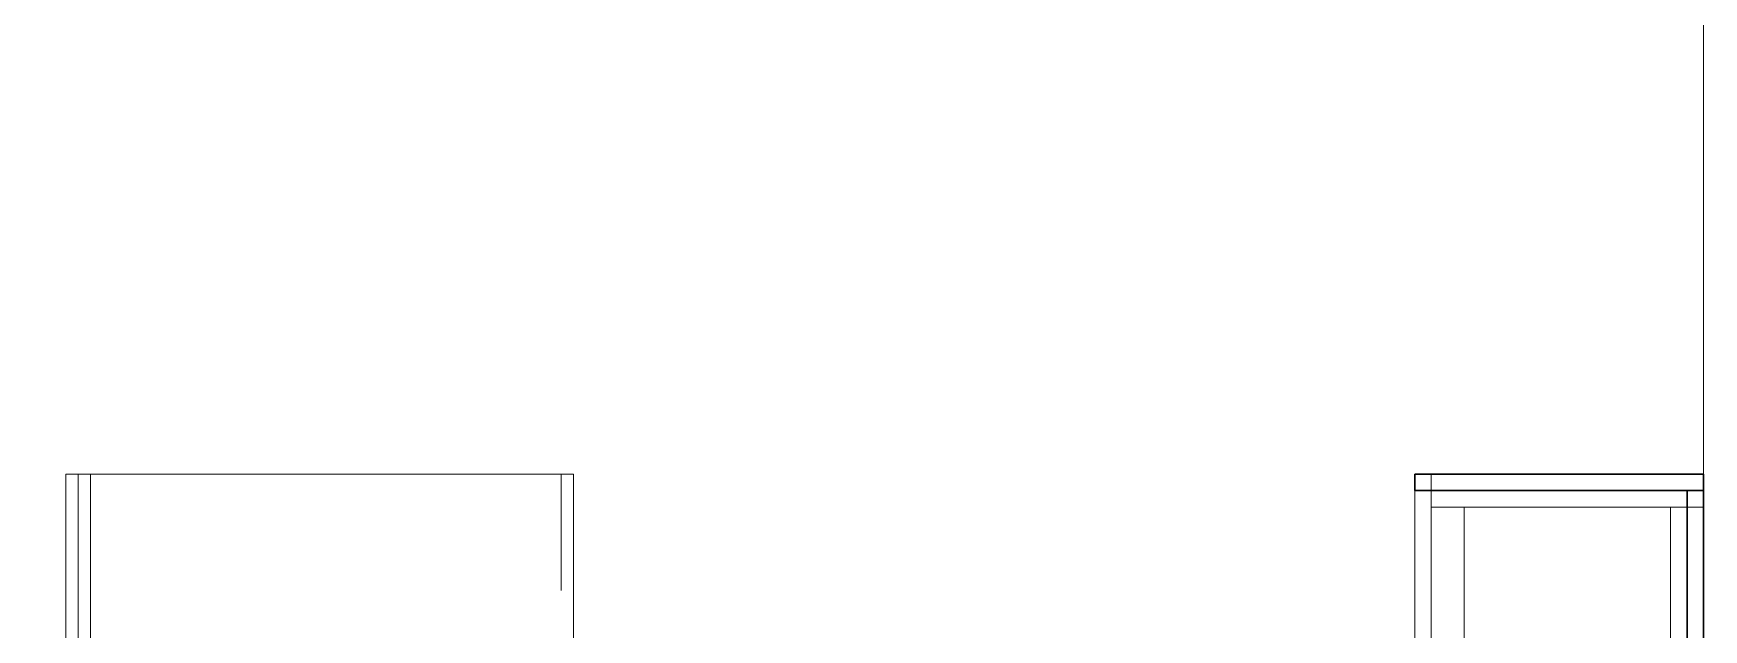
# Model space of a CAD drawing. Header units: inches. Extents: x -38 to 5698, y -33 to 92.
# Drawn here: x 110.497 to 112.52, y 27.228 to 27.95 of the extents above; entities that cross this region are included whole.
import ezdxf

# ---------------------------------------------------------------- set-up
doc = ezdxf.new("R2010")
doc.units = ezdxf.units.IN
doc.header["$MEASUREMENT"] = 0
doc.set_wipeout_variables(frame=1)
doc.linetypes.add('Rayas', pattern=[0.282222, 0.141111, -0.141111])
doc.linetypes.add('Wipeout_Contour', pattern=[1, 0, -1])
doc.layers.add('02 _ ARQ _ ZON _ Espacio.3D', color=7, linetype='Continuous')
doc.layers.add('Interior - Mobiliario', color=7, linetype='Continuous')

msp = doc.modelspace()

# ---------------------------------------------------------------- linework, layer by layer
at = {"layer": '02 _ ARQ _ ZON _ Espacio.3D', "color": 254, "linetype": 'Continuous', "lineweight": 0, "flags": 128}
msp.add_lwpolyline([(100.8201, 17.4), (112.52, 17.4), (112.52, 29.6999), (100.82, 29.7), (100.82, 27.9653), (102.07, 27.9653), (102.07, 27.7902), (100.82, 27.7902)], close=True, dxfattribs=at)
at = {"layer": 'Interior - Mobiliario', "color": 175, "linetype": 'Continuous', "lineweight": 13}
for p, q in [((110.536, 27.416), (110.566, 27.416)), ((110.536, 25.931), (110.536, 27.416)), ((110.566, 27.416), (110.566, 25.931)), ((112.5, 27.396), (112.19, 27.396)), ((112.19, 27.396), (112.19, 25.936)), ((112.5, 25.936), (112.5, 27.396)), ((112.23, 27.376), (112.19, 27.376)), ((112.19, 27.376), (112.19, 25.956)), ((112.48, 27.376), (112.23, 27.376)), ((112.23, 25.956), (112.23, 27.376)), ((112.48, 27.376), (112.48, 25.956))]:
    msp.add_line(p, q, dxfattribs=at)
at = {"layer": 'Interior - Mobiliario', "color": 175, "linetype": 'Rayas', "lineweight": 13}
msp.add_line((111.136, 27.416), (111.136, 27.016), dxfattribs=at)
at = {"layer": 'Interior - Mobiliario', "color": 175, "linetype": 'Continuous', "lineweight": 13, "flags": 128}
msp.add_lwpolyline([(110.551, 25.916), (110.551, 27.416), (111.151, 27.416), (111.151, 26.416), (111.851, 26.416), (111.851, 25.916)], close=True, dxfattribs=at)

# ---------------------------------------------------------------- next in the draw order: wipeouts: each hides what was drawn before it
at = {"color": 254, "linetype": 'Wipeout_Contour', "lineweight": 0, "ltscale": 3298.003134}
msp.add_wipeout([(112.5, 27.396), (112.5, 25.936), (112.52, 25.936), (112.52, 27.396)], dxfattribs=at).dxf.layer = 'Interior - Mobiliario'

# ---------------------------------------------------------------- next in the draw order: linework, layer by layer
at = {"layer": 'Interior - Mobiliario', "color": 175, "linetype": 'Continuous', "lineweight": 30}
for p, q in [((112.5, 27.396), (112.52, 27.396)), ((112.5, 25.936), (112.5, 27.396)), ((112.52, 25.936), (112.52, 27.396))]:
    msp.add_line(p, q, dxfattribs=at)
at = {"layer": 'Interior - Mobiliario', "color": 175, "linetype": 'Continuous', "lineweight": 13}
for p, q in [((112.52, 27.396), (112.5, 27.396)), ((112.5, 27.396), (112.5, 25.936)), ((112.52, 25.936), (112.52, 27.396)), ((112.52, 27.376), (112.48, 27.376)), ((112.52, 25.956), (112.52, 27.376))]:
    msp.add_line(p, q, dxfattribs=at)

# ---------------------------------------------------------------- next in the draw order: wipeouts: each hides what was drawn before it
at = {"color": 254, "linetype": 'Wipeout_Contour', "lineweight": 0, "ltscale": 3297.43931}
msp.add_wipeout([(112.17, 27.416), (112.17, 27.396), (112.52, 27.396), (112.52, 27.416)], dxfattribs=at).dxf.layer = 'Interior - Mobiliario'

# ---------------------------------------------------------------- next in the draw order: linework, layer by layer
at = {"layer": 'Interior - Mobiliario', "color": 175, "linetype": 'Continuous', "lineweight": 30}
for p, q in [((112.17, 27.416), (112.52, 27.416)), ((112.17, 27.396), (112.17, 27.416)), ((112.17, 27.396), (112.52, 27.396)), ((112.52, 27.396), (112.52, 27.416))]:
    msp.add_line(p, q, dxfattribs=at)
at = {"layer": 'Interior - Mobiliario', "color": 175, "linetype": 'Continuous', "lineweight": 13}
for p, q in [((112.52, 27.416), (112.17, 27.416)), ((112.17, 27.416), (112.17, 27.396)), ((112.17, 27.416), (112.52, 27.416)), ((112.17, 25.916), (112.17, 27.416)), ((112.17, 27.396), (112.52, 27.396)), ((112.52, 27.396), (112.17, 27.396)), ((112.17, 27.396), (112.17, 25.936)), ((112.5, 27.396), (112.17, 27.396)), ((112.17, 27.396), (112.17, 25.936)), ((112.17, 27.396), (112.17, 27.037)), ((112.17, 27.396), (112.19, 27.396)), ((112.52, 27.416), (112.19, 27.416)), ((112.19, 27.416), (112.19, 27.376)), ((112.5, 27.396), (112.19, 27.396)), ((112.19, 27.396), (112.19, 25.936)), ((112.5, 27.396), (112.19, 27.396)), ((112.19, 27.396), (112.19, 25.936)), ((112.19, 27.396), (112.19, 27.037)), ((112.5, 25.936), (112.5, 27.396)), ((112.5, 25.936), (112.5, 27.396)), ((112.5, 25.936), (112.5, 27.396)), ((112.52, 27.396), (112.52, 27.416)), ((112.52, 27.376), (112.52, 27.416)), ((112.52, 27.416), (112.52, 25.916)), ((112.52, 25.936), (112.52, 27.396))]:
    msp.add_line(p, q, dxfattribs=at)

doc.saveas('drawing.dxf')
